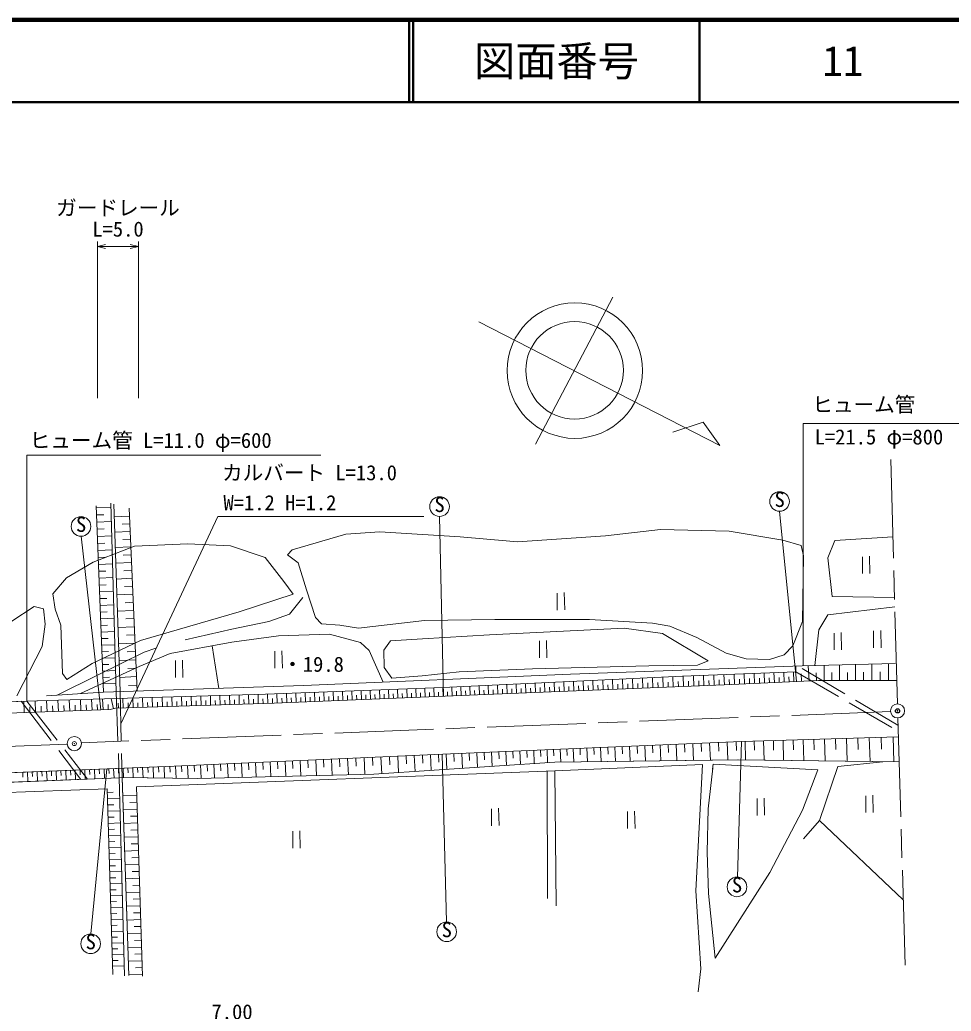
# Model space of a CAD drawing. Units: millimetres, scale not verified. Extents: x 40000 to 680000, y 20000 to 380000.
# Drawn here: x 461498 to 574518, y 259682 to 380000 of the extents above; entities that cross this region are included whole.
import ezdxf
from ezdxf.enums import TextEntityAlignment as Align

# ---------------------------------------------------------------- set-up
doc = ezdxf.new("R2010")
doc.units = ezdxf.units.MM
doc.header["$LTSCALE"] = 1000
doc.header["$PDMODE"] = 32
doc.header["$PDSIZE"] = 500
doc.linetypes.add('CHAIN', pattern=[18.5, 12, -1.5, 3.5, -1.5])
doc.linetypes.add('DASHED', pattern=[7.5, 6, -1.5])
for name, color, linetype, lineweight in [('M-BGD', 7, 'Continuous', 13), ('M-BGD-HTXT', 7, 'Continuous', 13), ('M-BGD-OTRS1', 7, 'DASHED', 13), ('M-BMK', 2, 'CHAIN', 13), ('M-BMK-SRVR', 3, 'Continuous', 13), ('M-STR-HTXT', 7, 'Continuous', 13), ('M-TTL', 2, 'Continuous', 140), ('M-TTL-LINE', 7, 'Continuous', 50), ('M-TTL-TXT', 7, 'Continuous', 13)]:
    doc.layers.add(name, color=color, linetype=linetype, lineweight=lineweight)
doc.layers.add('M-OTRS', color=6, linetype='Continuous')
doc.styles.add('ＭＳ ゴシック', font='')
doc.styles.get('ＭＳ ゴシック').set_extended_font_data('MS Gothic')

msp = doc.modelspace()

# ---------------------------------------------------------------- linework, layer by layer
at = {"layer": 'M-BGD'}
for p, q in [((472534, 321352), (473193, 298457)), ((472534, 321352), (473193, 298457)), ((470780, 321008), (471655, 298407)), ((471655, 298407), (470780, 321008)), ((470788, 320779), (472549, 320847)), ((473657, 298472), (472887, 321202)), ((473657, 298472), (472887, 321202)), ((474747, 320749), (475741, 298540)), ((474747, 320749), (475741, 298540)), ((553686, 320348), (555752, 299702)), ((470822, 319907), (471694, 319941)), ((470856, 319036), (472599, 319103)), ((474792, 319750), (472939, 319667)), ((512429, 319730), (512924, 297890)), ((470889, 318173), (471752, 318206)), ((474875, 317897), (473001, 317813)), ((474833, 318823), (473907, 318782)), ((501068, 317588), (505166, 317841)), ((505166, 317841), (514929, 317234)), ((532585, 317386), (539263, 318145)), ((539263, 318145), (547559, 317942)), ((547559, 317942), (554074, 316852)), ((468961, 317323), (471330, 296246)), ((470923, 317310), (472649, 317377)), ((470956, 316455), (471810, 316488)), ((474917, 316960), (473980, 316918)), ((494542, 315666), (501068, 317588)), ((514929, 317234), (521911, 316627)), ((521911, 316627), (532585, 317386)), ((554074, 316852), (556322, 316200)), ((559557, 314695), (560411, 316809)), ((560411, 316809), (567453, 317260)), ((470405, 314175), (475430, 316132)), ((470989, 315601), (472698, 315667)), ((474959, 316023), (473065, 315939)), ((475430, 316132), (481905, 316401)), ((481905, 316401), (487065, 316165)), ((487065, 316165), (491270, 314749)), ((493997, 315076), (494542, 315666)), ((556322, 316200), (556615, 314941)), ((467167, 312287), (470405, 314175)), ((471022, 314755), (471868, 314787)), ((475043, 314130), (473129, 314044)), ((475001, 315077), (474054, 315034)), ((491270, 314749), (493518, 311848)), ((495256, 314086), (493997, 315076)), ((496268, 310826), (495256, 314086)), ((556615, 314941), (556480, 306981)), ((560074, 309996), (559557, 314695)), ((563747, 314836), (563747, 312783)), ((564602, 314896), (564647, 312798)), ((471054, 313909), (472747, 313974)), ((471087, 313071), (471925, 313103)), ((475086, 313173), (474129, 313130)), ((465514, 310331), (467167, 312287)), ((471119, 312233), (472795, 312298)), ((475129, 312216), (473194, 312129)), ((493518, 311848), (494687, 310275)), ((471151, 311403), (471981, 311435)), ((471184, 310574), (472843, 310638)), ((475172, 311248), (474205, 311205)), ((497369, 307476), (496268, 310826)), ((526716, 310422), (526716, 308369)), ((527571, 310482), (527616, 308384)), ((465784, 308476), (465514, 310331)), ((471215, 309752), (472037, 309784)), ((475216, 310281), (473260, 310193)), ((475259, 309303), (474281, 309259)), ((494687, 310275), (488099, 308161)), ((494225, 307873), (495844, 309897)), ((567648, 309906), (560074, 309996)), ((460512, 307009), (463243, 308796)), ((463243, 308796), (464390, 308493)), ((464390, 308493), (464559, 306671)), ((466492, 306520), (465784, 308476)), ((471247, 308931), (472890, 308994)), ((471279, 308117), (472092, 308149)), ((475303, 308325), (473326, 308236)), ((488099, 308161), (476160, 304676)), ((559557, 307793), (567678, 308760)), ((471310, 307304), (472937, 307367)), ((475347, 307336), (474359, 307292)), ((487210, 306029), (491729, 306974)), ((491729, 306974), (494225, 307873)), ((498089, 306711), (497369, 307476)), ((510590, 307094), (502586, 306172)), ((519156, 307206), (510590, 307094)), ((530623, 307229), (519156, 307206)), ((538268, 306779), (530623, 307229)), ((556480, 306981), (555311, 304013)), ((558455, 305971), (559557, 307793)), ((464559, 306671), (464188, 303940)), ((466695, 300651), (466492, 306520)), ((471341, 306499), (472147, 306530)), ((471372, 305693), (472983, 305756)), ((475392, 306348), (473393, 306258)), ((481567, 304770), (487210, 306029)), ((500315, 306532), (498089, 306711)), ((502586, 306172), (500315, 306532)), ((534828, 306163), (518504, 305354)), ((539482, 305523), (534828, 306163)), ((540381, 306419), (538268, 306779)), ((543664, 305025), (540381, 306419)), ((557983, 301621), (558455, 305971)), ((561162, 305638), (561207, 303540)), ((565113, 305831), (565113, 303778)), ((565968, 305891), (566013, 303793)), ((476160, 304676), (470270, 301888)), ((471403, 304896), (472201, 304927)), ((475436, 305348), (474437, 305304)), ((487210, 304478), (479746, 303084)), ((492876, 305220), (487210, 304478)), ((499082, 305422), (492876, 305220)), ((502837, 304433), (499082, 305422)), ((503871, 303444), (502837, 304433)), ((506498, 304646), (505688, 303499)), ((510376, 304882), (506498, 304646)), ((518504, 305354), (510376, 304882)), ((524554, 304617), (524554, 302564)), ((525408, 304677), (525453, 302579)), ((545013, 302184), (539482, 305523)), ((547216, 303114), (543664, 305025)), ((560307, 305578), (560307, 303525)), ((464188, 303940), (461152, 297936)), ((470999, 300521), (476598, 303241)), ((471434, 304098), (473029, 304160)), ((471465, 303309), (472254, 303339)), ((475481, 304349), (473461, 304259)), ((475526, 303339), (474516, 303294)), ((476598, 303241), (478014, 303736)), ((485638, 298861), (484821, 304032)), ((492455, 303365), (492455, 301312)), ((493309, 303425), (493354, 301327)), ((505585, 299606), (503871, 303444)), ((505688, 303499), (505722, 301408)), ((555311, 304013), (554254, 302912)), ((471495, 302519), (473075, 302580)), ((475571, 302329), (473529, 302238)), ((479746, 303084), (475968, 301533)), ((480389, 302227), (480389, 300173)), ((481244, 302287), (481289, 300188)), ((543724, 301693), (545013, 302184)), ((549622, 302462), (547216, 303114)), ((552478, 302350), (549622, 302462)), ((554254, 302912), (552478, 302350)), ((470270, 301888), (467212, 299954)), ((475968, 301533), (468858, 298219)), ((471526, 301737), (472308, 301767)), ((471556, 300955), (473120, 301016)), ((475617, 301308), (474596, 301262)), ((505722, 301408), (506633, 300093)), ((510309, 300363), (514794, 300868)), ((514794, 300868), (523698, 301239)), ((523698, 301239), (537829, 301610)), ((528314, 300577), (556419, 301578)), ((537829, 301610), (543724, 301693)), ((541914, 300325), (555656, 300881)), ((554260, 299632), (554204, 300822)), ((555443, 299688), (555387, 300870)), ((555656, 300881), (555655, 301550)), ((556419, 301578), (567717, 301893)), ((557268, 299773), (557182, 301599)), ((559092, 299828), (559092, 301652)), ((560969, 299828), (560969, 301705)), ((562900, 299828), (562900, 301759)), ((563893, 299828), (563893, 300821)), ((564887, 299828), (564887, 301814)), ((565908, 299828), (565908, 300850)), ((566930, 299828), (566930, 301871)), ((466038, 298030), (470999, 300521)), ((467212, 299954), (466695, 300651)), ((471586, 300181), (472360, 300211)), ((475663, 300287), (473599, 300194)), ((495937, 299194), (528314, 300577)), ((506633, 300093), (510309, 300363)), ((512842, 298976), (541914, 300325)), ((526385, 298441), (526337, 299602)), ((527552, 298489), (527504, 299656)), ((528725, 298538), (528676, 299711)), ((529904, 298586), (529855, 299765)), ((531089, 298635), (531040, 299820)), ((532281, 298684), (532231, 299876)), ((533478, 298733), (533429, 299931)), ((534682, 298783), (534633, 299987)), ((535893, 298833), (535843, 300043)), ((537110, 298883), (537060, 300100)), ((538333, 298933), (538283, 300156)), ((539563, 298984), (539512, 300213)), ((540181, 299009), (540155, 299627)), ((540799, 299035), (540748, 300271)), ((541420, 299060), (541394, 299681)), ((542041, 299086), (541990, 300328)), ((542661, 299111), (542636, 299732)), ((543282, 299137), (543231, 300378)), ((543902, 299162), (543877, 299783)), ((544522, 299188), (544471, 300428)), ((545142, 299214), (545117, 299833)), ((545762, 299239), (545711, 300479)), ((546381, 299265), (546356, 299884)), ((547000, 299290), (546942, 300528)), ((546953, 299288), (558420, 299828)), ((547615, 299319), (547586, 299934)), ((548230, 299348), (548172, 300578)), ((548841, 299377), (548813, 299988)), ((549452, 299406), (549395, 300628)), ((550059, 299434), (550031, 300041)), ((550666, 299463), (550609, 300677)), ((551269, 299491), (551241, 300094)), ((551872, 299520), (551815, 300725)), ((552471, 299548), (552443, 300147)), ((553070, 299576), (553014, 300774)), ((553665, 299604), (553637, 300199)), ((554851, 299660), (554824, 300251)), ((556355, 299731), (556312, 300643)), ((558180, 299816), (558137, 300728)), ((558420, 299828), (567930, 299828)), ((560030, 299828), (560030, 300766)), ((561934, 299828), (561934, 300793)), ((464744, 297943), (471655, 298407)), ((471616, 299407), (473164, 299467)), ((471655, 298407), (495937, 299194)), ((475709, 299255), (474677, 299209)), ((491303, 298167), (512842, 298976)), ((497312, 297253), (497266, 298391)), ((498446, 297299), (498400, 298433)), ((499576, 297345), (499530, 298476)), ((500703, 297391), (500657, 298518)), ((501826, 297437), (501780, 298560)), ((502945, 297483), (502900, 298602)), ((504061, 297528), (504016, 298644)), ((505173, 297574), (505128, 298686)), ((506282, 297619), (506237, 298728)), ((507387, 297664), (507342, 298769)), ((508489, 297709), (508444, 298811)), ((509587, 297754), (509542, 298852)), ((510681, 297799), (510636, 298893)), ((511772, 297843), (511727, 298934)), ((512316, 297865), (512293, 298409)), ((512859, 297888), (512815, 298975)), ((513406, 297910), (513384, 298456)), ((513953, 297932), (513908, 299025)), ((514502, 297955), (514480, 298504)), ((515052, 297977), (515007, 299076)), ((515605, 298000), (515582, 298552)), ((516157, 298022), (516112, 299128)), ((516713, 298045), (516691, 298601)), ((517269, 298068), (517224, 299179)), ((517828, 298090), (517805, 298649)), ((518387, 298113), (518341, 299231)), ((518949, 298136), (518926, 298698)), ((519511, 298159), (519465, 299283)), ((520077, 298182), (520053, 298747)), ((520642, 298205), (520596, 299336)), ((521006, 298220), (546953, 299288)), ((521210, 298228), (521187, 298797)), ((521778, 298252), (521732, 299388)), ((522350, 298275), (522326, 298847)), ((522921, 298299), (522874, 299441)), ((523495, 298323), (523472, 298897)), ((524070, 298346), (524022, 299495)), ((524647, 298370), (524623, 298947)), ((525224, 298394), (525177, 299548)), ((525805, 298418), (525781, 298998)), ((526968, 298465), (526944, 299049)), ((528138, 298514), (528114, 299100)), ((529314, 298562), (529290, 299152)), ((530496, 298611), (530472, 299203)), ((531685, 298660), (531660, 299255)), ((532879, 298709), (532855, 299308)), ((534080, 298758), (534056, 299360)), ((535288, 298808), (535263, 299413)), ((536501, 298858), (536476, 299466)), ((537721, 298908), (537696, 299520)), ((538948, 298959), (538922, 299573)), ((438667, 296525), (464816, 297402)), ((462022, 295913), (461972, 297307)), ((463412, 295963), (463362, 297353)), ((464799, 296012), (464750, 297400)), ((464816, 297402), (491303, 298167)), ((466177, 296062), (466128, 297440)), ((467546, 296111), (467497, 297479)), ((468906, 296159), (468857, 297519)), ((470256, 296208), (470207, 297558)), ((471597, 296255), (471549, 297596)), ((472863, 296383), (472563, 297626)), ((474050, 296473), (474012, 297667)), ((475241, 296511), (475203, 297702)), ((476429, 296548), (476391, 297736)), ((477613, 296586), (477576, 297770)), ((478204, 296604), (478185, 297195)), ((478795, 296623), (478758, 297804)), ((479384, 296642), (479365, 297231)), ((479973, 296660), (479936, 297838)), ((480561, 296679), (480542, 297266)), ((481148, 296697), (481111, 297872)), ((481734, 296716), (481716, 297302)), ((482320, 296734), (482283, 297906)), ((482905, 296753), (482886, 297337)), ((483489, 296771), (483452, 297940)), ((484072, 296789), (484054, 297372)), ((484655, 296808), (484618, 297974)), ((485236, 296826), (485218, 297407)), ((485818, 296844), (485781, 298007)), ((486397, 296863), (486379, 297443)), ((486977, 296881), (486941, 298041)), ((487555, 296899), (487537, 297478)), ((488134, 296918), (488097, 298074)), ((488710, 296936), (488692, 297512)), ((489287, 296954), (489251, 298107)), ((489862, 296972), (489844, 297547)), ((490437, 296990), (490401, 298140)), ((491012, 297008), (490994, 297583)), ((491587, 297026), (491550, 298176)), ((492163, 297045), (492145, 297621)), ((492361, 297051), (521006, 298220)), ((492739, 297066), (492692, 298219)), ((493314, 297090), (493290, 297664)), ((493888, 297113), (493841, 298262)), ((494461, 297137), (494437, 297709)), ((495033, 297160), (494986, 298305)), ((495604, 297183), (495580, 297754)), ((496174, 297207), (496128, 298348)), ((496743, 297230), (496720, 297799)), ((497879, 297276), (497856, 297843)), ((499011, 297322), (498988, 297887)), ((500140, 297368), (500117, 297932)), ((501264, 297414), (501242, 297976)), ((502386, 297460), (502363, 298020)), ((503503, 297506), (503481, 298064)), ((504617, 297551), (504595, 298107)), ((505728, 297596), (505705, 298151)), ((506835, 297642), (506812, 298194)), ((507938, 297687), (507915, 298237)), ((509038, 297732), (509015, 298281)), ((510134, 297776), (510111, 298323)), ((511226, 297821), (511204, 298366)), ((432835, 294870), (472463, 296286)), ((462717, 295938), (462692, 296633)), ((464106, 295988), (464081, 296681)), ((465488, 296037), (465464, 296726)), ((466862, 296086), (466837, 296771)), ((468226, 296135), (468202, 296815)), ((469581, 296183), (469556, 296858)), ((470926, 296231), (470902, 296902)), ((472235, 296278), (472213, 296917)), ((472463, 296286), (473115, 296444)), ((473115, 296444), (492361, 297051)), ((473453, 296454), (473434, 297052)), ((474645, 296492), (474627, 297088)), ((475835, 296530), (475816, 297123)), ((477021, 296567), (477002, 297159)), ((549055, 292428), (511855, 290842)), ((548411, 292400), (548458, 291312)), ((549055, 292428), (548588, 275951)), ((568106, 292979), (549055, 292428)), ((549500, 292440), (549565, 290180)), ((550630, 292473), (550663, 291343)), ((551760, 292506), (551829, 290149)), ((552939, 292540), (552973, 291362)), ((554117, 292574), (554188, 290118)), ((555345, 292610), (555381, 291381)), ((556574, 292645), (556648, 290085)), ((557854, 292682), (557891, 291402)), ((559134, 292719), (559212, 290050)), ((560469, 292758), (560508, 291423)), ((561804, 292797), (561884, 290014)), ((563195, 292837), (563235, 291446)), ((564586, 292877), (564670, 289977)), ((566036, 292919), (566078, 291469)), ((567486, 292961), (567574, 289938)), ((519614, 291173), (519651, 290300)), ((520487, 291210), (520560, 289505)), ((521340, 291247), (521376, 290394)), ((522192, 291283), (522263, 289617)), ((523025, 291318), (523061, 290486)), ((523858, 291354), (523927, 289727)), ((524671, 291389), (524706, 290575)), ((525485, 291423), (525552, 289835)), ((526279, 291457), (526313, 290663)), ((527073, 291491), (527141, 289902)), ((527868, 291525), (527902, 290730)), ((528662, 291559), (528732, 289923)), ((529480, 291594), (529515, 290776)), ((530298, 291628), (530369, 289946)), ((531139, 291664), (531175, 290823)), ((531980, 291700), (532054, 289969)), ((532846, 291737), (532883, 290871)), ((533712, 291774), (533788, 289992)), ((534603, 291812), (534641, 290921)), ((535494, 291850), (535572, 290016)), ((536410, 291889), (536449, 290972)), ((537327, 291928), (537407, 290041)), ((538270, 291968), (538311, 291025)), ((539214, 292008), (539296, 290067)), ((540184, 292050), (540226, 291079)), ((541155, 292091), (541240, 290093)), ((542154, 292134), (542196, 291135)), ((543152, 292176), (543240, 290121)), ((544180, 292220), (544224, 291192)), ((545208, 292264), (545298, 290149)), ((546265, 292309), (546311, 291251)), ((547323, 292354), (547416, 290177)), ((511855, 290842), (480220, 289426)), ((492782, 289988), (492822, 289088)), ((493683, 290029), (493765, 288189)), ((494603, 290070), (494644, 289150)), ((495523, 290111), (495607, 288232)), ((496462, 290153), (496504, 289214)), ((497401, 290195), (497487, 288277)), ((498361, 290238), (498404, 289279)), ((499320, 290281), (499408, 288322)), ((500299, 290325), (500343, 289346)), ((501279, 290369), (501368, 288369)), ((502279, 290414), (502324, 289414)), ((503279, 290458), (503371, 288416)), ((504300, 290504), (504346, 289483)), ((505322, 290550), (505413, 288504)), ((506344, 290596), (506390, 289573)), ((507367, 290642), (507457, 288639)), ((508368, 290686), (508413, 289685)), ((509369, 290731), (509457, 288772)), ((510349, 290775), (510393, 289795)), ((511329, 290819), (511415, 288901)), ((512288, 290861), (512329, 289902)), ((512755, 290881), (513293, 270517)), ((513247, 290902), (513327, 289027)), ((514185, 290942), (514224, 290004)), ((515122, 290982), (515200, 289151)), ((516037, 291021), (516076, 290105)), ((516953, 291060), (517029, 289272)), ((517847, 291098), (517885, 290204)), ((518741, 291136), (518815, 289390)), ((548746, 290195), (526420, 289892)), ((568198, 289929), (548746, 290195)), ((480220, 289426), (443088, 287908)), ((464169, 288770), (464193, 288192)), ((464747, 288794), (464795, 287636)), ((465326, 288817), (465350, 288238)), ((465905, 288841), (465953, 287682)), ((466485, 288865), (466508, 288285)), ((467064, 288888), (467112, 287728)), ((467644, 288912), (467668, 288332)), ((468225, 288936), (468272, 287774)), ((468805, 288959), (468829, 288379)), ((469386, 288983), (469434, 287820)), ((469968, 289007), (469991, 288426)), ((470100, 269050), (472063, 289093)), ((470549, 289031), (470597, 287867)), ((471131, 289055), (471155, 288472)), ((471713, 289078), (471761, 287913)), ((472296, 289102), (472320, 288519)), ((472879, 289126), (472926, 287959)), ((473462, 289150), (473486, 288566)), ((474045, 289174), (474092, 288027)), ((474618, 289197), (474642, 288624)), ((475191, 289220), (475241, 288016)), ((475641, 286891), (526405, 288870)), ((475794, 289245), (475818, 288643)), ((476396, 289270), (476448, 288003)), ((477029, 289296), (477055, 288662)), ((477663, 289321), (477717, 287990)), ((478328, 289349), (478355, 288683)), ((478994, 289376), (479051, 287977)), ((479693, 289404), (479722, 288705)), ((480393, 289434), (480459, 287962)), ((481128, 289467), (481161, 288731)), ((481864, 289500), (481934, 287947)), ((482640, 289534), (482675, 288758)), ((483417, 289569), (483489, 287946)), ((484228, 289605), (484264, 288794)), ((485039, 289642), (485114, 287985)), ((485868, 289679), (485905, 288850)), ((486697, 289716), (486772, 288024)), ((487543, 289754), (487581, 288908)), ((488389, 289792), (488466, 288064)), ((489253, 289830), (489291, 288966)), ((490117, 289869), (490196, 288105)), ((490999, 289909), (491038, 289026)), ((491881, 289948), (491962, 288146)), ((526420, 289892), (504464, 288442)), ((525512, 273374), (525497, 288834)), ((544331, 289613), (526405, 288870)), ((526405, 288870), (526574, 272464)), ((543521, 274285), (544331, 289613)), ((545579, 289175), (545039, 284251)), ((545620, 289641), (545566, 289057)), ((558327, 288973), (545620, 289641)), ((556472, 284082), (558327, 288973)), ((558520, 282833), (560749, 289382)), ((560749, 289382), (566213, 289956)), ((473556, 287984), (451143, 287093)), ((461858, 288676), (461882, 288098)), ((462435, 288699), (462483, 287544)), ((463013, 288723), (463037, 288145)), ((463591, 288746), (463638, 287590)), ((473916, 288029), (473556, 287984)), ((474189, 263979), (473556, 287984)), ((473556, 287984), (474189, 263979)), ((473916, 288029), (474725, 264016)), ((483048, 287936), (473916, 288029)), ((474725, 264016), (473916, 288014)), ((504464, 288442), (483048, 287936)), ((437139, 285412), (472077, 286656)), ((472077, 286656), (472782, 264125)), ((472782, 264125), (472077, 286656)), ((476389, 263949), (475641, 286891)), ((475641, 286891), (476389, 263949)), ((472090, 286220), (472844, 286243)), ((472114, 285466), (473621, 285513)), ((475674, 285892), (473990, 285837)), ((550961, 285494), (550961, 283441)), ((551815, 285554), (551860, 283456)), ((564165, 285836), (564165, 283782)), ((565019, 285896), (565064, 283797)), ((472138, 284716), (472887, 284740)), ((472161, 283966), (473661, 284013)), ((475729, 284207), (474047, 284152)), ((475702, 285049), (474859, 285022)), ((518749, 284242), (518749, 282189)), ((519603, 284302), (519648, 282204)), ((536108, 283961), (536153, 281862)), ((545039, 284251), (544904, 278990)), ((552493, 276528), (556472, 284082)), ((472184, 283220), (472931, 283243)), ((475756, 283366), (474915, 283339)), ((535253, 283901), (535253, 281847)), ((556601, 280580), (558520, 282833)), ((568700, 273210), (558520, 282833)), ((472208, 282474), (473700, 282521)), ((472231, 281731), (472974, 281754)), ((475784, 282525), (474103, 282470)), ((475811, 281685), (474971, 281657)), ((495472, 281571), (495517, 279472)), ((472254, 280989), (473739, 281035)), ((475839, 280844), (474160, 280790)), ((494618, 281511), (494618, 279457)), ((472277, 280250), (473016, 280273)), ((472301, 279511), (473778, 279557)), ((475893, 279166), (474216, 279111)), ((475866, 280005), (475027, 279978)), ((472324, 278775), (473059, 278798)), ((472347, 278040), (473817, 278086)), ((475921, 278327), (475082, 278300)), ((544904, 278990), (545073, 273964)), ((472370, 277308), (473101, 277331)), ((475948, 277489), (474273, 277434)), ((472392, 276577), (473856, 276623)), ((472415, 275849), (473143, 275871)), ((476002, 275814), (474329, 275759)), ((475975, 276651), (475138, 276624)), ((545882, 266106), (552493, 276528)), ((472438, 275120), (473894, 275166)), ((472461, 274396), (473185, 274419)), ((476030, 274977), (475193, 274950)), ((472483, 273671), (473932, 273717)), ((476057, 274141), (474386, 274086)), ((476084, 273305), (475249, 273278)), ((544129, 264825), (543521, 274285)), ((545073, 273964), (545882, 266106)), ((472506, 272950), (473227, 272973)), ((472529, 272229), (473971, 272274)), ((476111, 272470), (474442, 272415)), ((472551, 271512), (473268, 271534)), ((472573, 270794), (474008, 270839)), ((476166, 270801), (474498, 270746)), ((476139, 271635), (475304, 271608)), ((472596, 270080), (473310, 270103)), ((476193, 269967), (475359, 269940)), ((472618, 269366), (474046, 269411)), ((472640, 268656), (473351, 268678)), ((476220, 269133), (474555, 269079)), ((472663, 267946), (474084, 267990)), ((472685, 267239), (473392, 267261)), ((476274, 267468), (474611, 267413)), ((476247, 268300), (475415, 268273)), ((472707, 266532), (474121, 266576)), ((476302, 266636), (475470, 266609)), ((472729, 265828), (473432, 265850)), ((472751, 265125), (474158, 265169)), ((476329, 265804), (474667, 265750)), ((476356, 264973), (475525, 264946)), ((543825, 262042), (544129, 264825)), ((476383, 264142), (474723, 264088))]:
    msp.add_line(p, q, dxfattribs=at)
for points in [[(375085, 293809), (413913, 295491), (438667, 296525), (464816, 297402), (491303, 298167), (512842, 298976), (541914, 300325), (555656, 300881), (555655, 301550), (556419, 301578), (567717, 301893)], [(567930, 299828), (558420, 299828), (546953, 299288), (521006, 298220), (492361, 297051), (473115, 296444), (472463, 296286), (432835, 294870), (414915, 294162), (393199, 293345), (374157, 292614)], [(372482, 260220), (372133, 282775), (372686, 283575), (373352, 284527), (374525, 285313), (379803, 285518), (401635, 286417), (416613, 286863), (443088, 287908), (480220, 289426), (511855, 290842), (549055, 292428), (568106, 292979)], [(568198, 289929), (548570, 290193), (526420, 289892), (504464, 288442), (483048, 287936), (474086, 288028), (473556, 287984), (451143, 287093), (429390, 286241), (398800, 284926), (383455, 284352), (375091, 284049), (373193, 282097), (372482, 260220)]]:
    msp.add_lwpolyline(points, dxfattribs=at)
for centre in [(553696, 321539), (512430, 320922), (468924, 318515), (548524, 274761), (513299, 269325), (470096, 267858)]:
    msp.add_circle(centre, 1192, dxfattribs=at)
at = {"layer": 'M-BGD-OTRS1'}
for p, q in [((555656, 300881), (568086, 293656)), ((568064, 294375), (555957, 301561)), ((473193, 298457), (473556, 287984)), ((473657, 298472), (473916, 288014)), ((461666, 297296), (468903, 287799)), ((462358, 297320), (469725, 287832))]:
    msp.add_line(p, q, dxfattribs=at)
at = {"layer": 'M-BMK'}
for p, q in [((567205, 326645), (567989, 296979)), ((567165, 296042), (468973, 292253)), ((568037, 295277), (568939, 265256)), ((467251, 292102), (369080, 288296))]:
    msp.add_line(p, q, dxfattribs=at)
at = {"layer": 'M-BMK-SRVR'}
for p, q in [((524063, 328489), (533473, 346330)), ((517183, 343329), (546457, 328354)), ((544434, 331153), (540757, 329939)), ((546457, 328354), (544434, 331153))]:
    msp.add_line(p, q, dxfattribs=at)
for centre, radius in [((528852, 337427), 8223), ((528818, 337460), 5919), ((568012, 296128), 852), ((468114, 292157), 864)]:
    msp.add_circle(centre, radius, dxfattribs=at)
msp.add_point((468114, 292157), dxfattribs=at)
at = {"layer": 'M-OTRS'}
msp.add_point((568012, 296128), dxfattribs=at)
at = {"layer": 'M-STR-HTXT'}
for p, q in [((470911, 334086), (470911, 353105)), ((470911, 352486), (471911, 352736)), ((475907, 352486), (474907, 352736)), ((475907, 334086), (475907, 353105)), ((470911, 352486), (475907, 352486)), ((470911, 352486), (471911, 352236)), ((475907, 352486), (474907, 352236)), ((556546, 301581), (556546, 331020)), ((556546, 331020), (578172, 331020)), ((462358, 297320), (462358, 327150)), ((462358, 327150), (498024, 327150)), ((485521, 319734), (473754, 294552)), ((510505, 319734), (485521, 319734))]:
    msp.add_line(p, q, dxfattribs=at)
at = {"layer": 'M-TTL'}
msp.add_line((680000, 380000), (40000, 380000), dxfattribs=at)
at = {"layer": 'M-TTL-LINE'}
for p, q in [((508747, 380000), (508747, 370000)), ((509247, 380000), (509247, 370000)), ((543997, 380000), (543997, 370000)), ((40000, 370000), (680000, 370000))]:
    msp.add_line(p, q, dxfattribs=at)

# ---------------------------------------------------------------- texts
at = {"layer": 'M-BGD', "style": 'ＭＳ ゴシック'}
for s, p in [('S', (553082, 320325)), ('S', (511816, 319708)), ('S', (468309, 317300)), ('・19.8', (493336, 300320)), ('S', (547909, 273547)), ('S', (512684, 268111)), ('S', (469481, 266644))]:
    msp.add_text(s, height=1833, dxfattribs=at).set_placement(p, align=Align.BOTTOM_LEFT)
at = {"layer": 'M-BGD-HTXT', "style": 'ＭＳ ゴシック'}
msp.add_text('7.00', height=1833, dxfattribs=at).set_placement((484758, 258135), align=Align.BOTTOM_LEFT)
at = {"layer": 'M-STR-HTXT', "style": 'ＭＳ ゴシック'}
for s, p in [('ガードレール', (473409, 355718)), ('L=5.0', (473409, 353138))]:
    msp.add_text(s, height=1833, dxfattribs=at).set_placement(p, align=Align.BOTTOM_CENTER)
for s, p in [('ヒューム管', (557670, 331846)), ('ヒューム管 L=11.0 φ=600', (462697, 327497)), ('L=21.5 φ=800', (557945, 327913)), ('カルバート L=13.0', (486035, 323568)), ('W=1.2 H=1.2', (486204, 319926))]:
    msp.add_text(s, height=1833, dxfattribs=at).set_placement(p, align=Align.BOTTOM_LEFT)
at = {"layer": 'M-TTL-TXT', "style": 'ＭＳ ゴシック'}
for s, p in [('図面番号', (526622, 375000)), ('11', (561372, 375000))]:
    msp.add_text(s, height=3666, dxfattribs=at).set_placement(p, align=Align.MIDDLE_CENTER)

doc.saveas('drawing.dxf')
